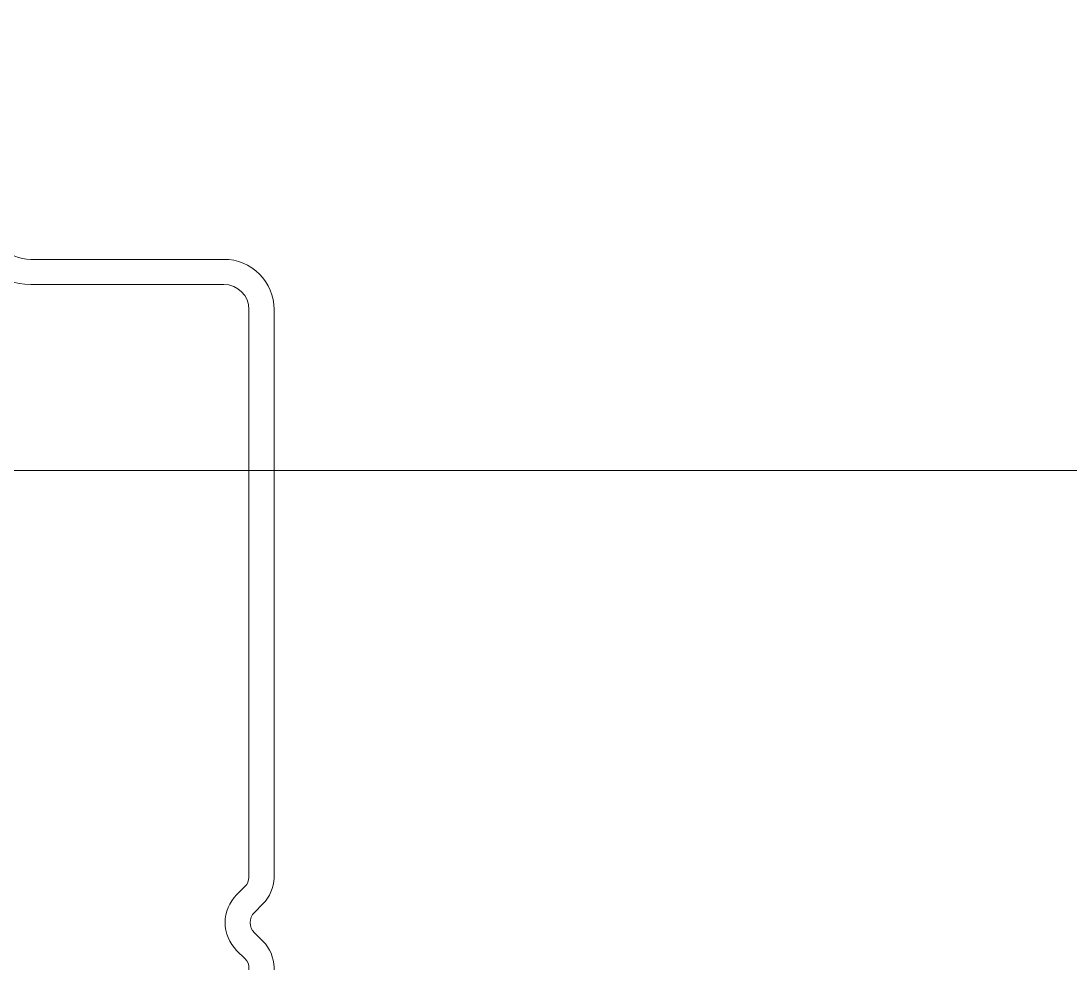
# Model space of a CAD drawing. Header units: inches. Extents: x -3905 to 10892, y 1064 to 9590.
# Drawn here: x 1619.052 to 1619.931, y 3468.252 to 3469.042 of the extents above; entities that cross this region are included whole.
import ezdxf

# ---------------------------------------------------------------- set-up
doc = ezdxf.new("R2010")
doc.units = ezdxf.units.IN
doc.header["$MEASUREMENT"] = 0
doc.layers.add('ELEVATIONS', color=40, linetype='Continuous', lineweight=0)
doc.layers.add('SECTIONS', color=70, linetype='Continuous', lineweight=0)

msp = doc.modelspace()

# ---------------------------------------------------------------- linework, layer by layer
at = {"layer": 'ELEVATIONS', "linetype": 'Continuous', "lineweight": 15}
msp.add_lwpolyline([(1614.80327, 3492.6647), (1614.80327, 3468.6647), (1634.80327, 3468.6647), (1634.80327, 3492.6647)], close=True, dxfattribs=at)
at = {"layer": 'SECTIONS', "linetype": 'Continuous', "lineweight": 0}
for points in [[(1618.80609, 3468.21991), (1619.0761, 3468.21992, -0.414214), (1619.0961, 3468.19992), (1619.09609, 3467.97492, 0.817486), (1619.15563, 3467.9628), (1619.26035, 3468.2095, 0.100692), (1619.264, 3468.22747), (1619.264, 3468.24786, 0.194662), (1619.25464, 3468.26997), (1619.24749, 3468.27711, -0.414214), (1619.24749, 3468.29408), (1619.25464, 3468.30122, 0.193016), (1619.264, 3468.32312), (1619.264, 3468.79972, 0.414214), (1619.222, 3468.84172), (1619.06, 3468.84171, -0.414214), (1619.025, 3468.87671)], [(1619.00509, 3468.86575, 0.3576), (1619.06, 3468.82071), (1619.222, 3468.82071, -0.414158), (1619.243, 3468.79972), (1619.243, 3468.32333, -0.186684), (1619.23979, 3468.31607), (1619.23264, 3468.30893, 0.414214), (1619.23264, 3468.26226), (1619.23979, 3468.25512, -0.198912), (1619.24301, 3468.24734), (1619.243, 3468.22747, -0.100699), (1619.24101, 3468.2177), (1619.1363, 3467.97101, -0.817791), (1619.11709, 3467.97492), (1619.11709, 3468.19992, 0.414156), (1619.0761, 3468.24092), (1618.80609, 3468.24092, -0.414158)]]:
    msp.add_lwpolyline(points, format="xyb", dxfattribs=at)

doc.saveas('drawing.dxf')
